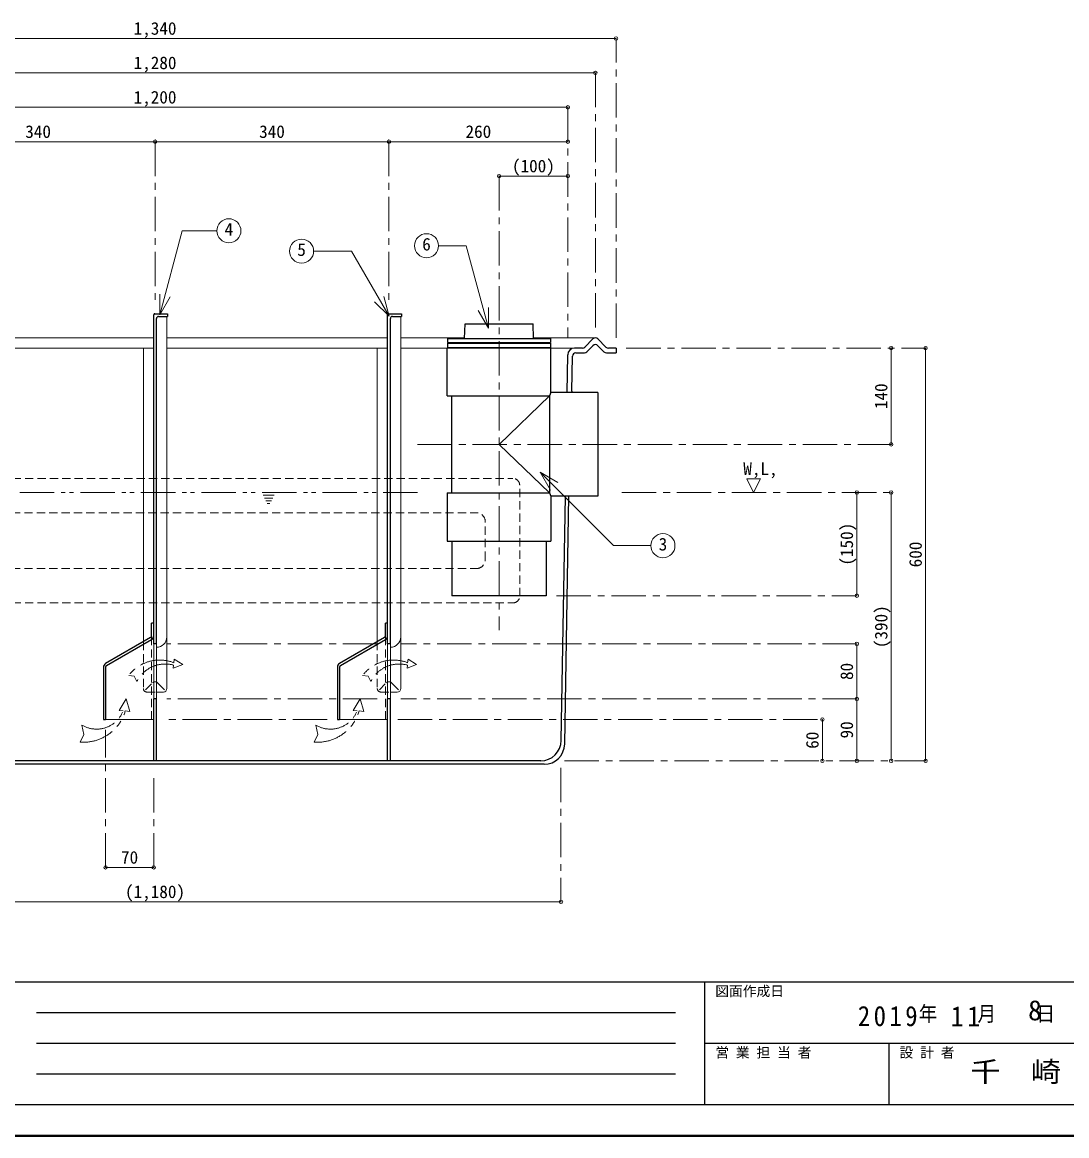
# Model space of a CAD drawing. Units: millimetres at full size, sheet at 1:10. Extents: x -2101 to 1949, y -1404 to 1406.
# Drawn here: x -1124 to 395, y -1404 to 215 of the extents above; entities that cross this region are included whole.
import ezdxf
from ezdxf.enums import TextEntityAlignment as Align

# ---------------------------------------------------------------- set-up
doc = ezdxf.new("R2010")
doc.units = ezdxf.units.MM
doc.header["$LTSCALE"] = 10
doc.header["$PDMODE"] = 32
doc.header["$PDSIZE"] = 5
for name, pattern in [('CHAIN1', [8, 5, -1, 1, -1]), ('DASHED1', [1.8, 1.2, -0.6]), ('DOUBLE_CHAIN1', [8.8, 5, -1, 0.6, -0.6, 0.6, -1])]:
    doc.linetypes.add(name, pattern=pattern)
doc.layers.add('0-0____1', color=7, linetype='Continuous', lineweight=18)
doc.styles.add('ＭＳ ゴシック', font='')
doc.styles.get('ＭＳ ゴシック').set_extended_font_data('MS Gothic')

msp = doc.modelspace()

# ---------------------------------------------------------------- linework, layer by layer
at = {"layer": '0-0____1', "color": 4, "lineweight": 9}
for p, q in [((-1600.6, 191.12), (-260.6, 191.12)), ((-290.6, 141.12), (-1570.6, 141.12)), ((-1530.6, 91.12), (-330.6, 91.12)), ((-930.6, 41.12), (-1270.6, 41.12)), ((-590.6, 41.12), (-930.6, 41.12)), ((-330.6, 41.12), (-590.6, 41.12)), ((-330.6, -8.88), (-430.6, -8.88)), ((-1268.6, -243.88), (-932.6, -243.88)), ((-1268.6, -258.88), (-932.6, -258.88)), ((-947.6, -685.81), (-947.6, -258.88)), ((-913.6, -243.88), (-592.6, -243.88)), ((-913.6, -258.88), (-592.6, -258.88)), ((-607.6, -685.81), (-607.6, -258.88)), ((-573.6, -243.88), (-480.58, -243.88)), ((-506.1, -258.88), (-573.6, -258.88)), ((-380.63, -243.88), (-290.6, -243.88)), ((-320.77, -258.88), (-355.1, -258.88)), ((139.4, -258.88), (139.4, -398.88)), ((189.4, -858.88), (189.4, -258.88)), ((-357.1, -328.38), (-430.6, -398.88)), ((-430.6, -398.88), (-357.1, -469.38)), ((89.4, -468.88), (89.4, -618.88)), ((139.4, -468.88), (139.4, -858.88)), ((-913.6, -753.88), (-913.6, -678.88)), ((-573.6, -753.88), (-573.6, -678.88)), ((89.4, -688.88), (89.4, -768.88)), ((-918.6, -758.88), (-928.6, -758.88)), ((-916.81, -755.69), (-927.09, -745.32)), ((-578.6, -758.88), (-588.6, -758.88)), ((-576.81, -755.69), (-587.09, -745.32)), ((89.4, -768.88), (89.4, -858.88)), ((39.4, -798.88), (39.4, -858.88)), ((-932.6, -1013.88), (-1002.6, -1013.88)), ((-340.6, -1063.88), (-1520.6, -1063.88))]:
    msp.add_line(p, q, dxfattribs=at)
at = {"layer": '0-0____1', "color": 4, "linetype": 'CHAIN1', "lineweight": 9}
for p, q in [((-260.6, -243.88), (-260.6, 191.12)), ((-290.6, 141.12), (-290.6, -228.88)), ((-330.6, 91.12), (-330.6, -243.88)), ((-930.6, 41.12), (-930.6, -193.88)), ((-590.6, 41.12), (-590.6, -193.88)), ((-430.6, -8.88), (-430.6, -668.88)), ((-245.6, -258.88), (189.4, -258.88)), ((-549.1, -398.88), (139.4, -398.88)), ((-252.1, -468.88), (139.4, -468.88)), ((-347.1, -618.88), (89.4, -618.88)), ((-607.6, -688.88), (-913.6, -688.88)), ((89.4, -688.88), (-573.6, -688.88)), ((-902.92, -711.31), (-903.47, -716.22)), ((-902.92, -711.31), (-890.4, -718.95)), ((-562.92, -711.31), (-563.47, -716.22)), ((-562.92, -711.31), (-550.4, -718.95)), ((-904.34, -724.08), (-890.4, -718.95)), ((-903.86, -719.82), (-904.34, -724.08)), ((-564.34, -724.08), (-550.4, -718.95)), ((-563.86, -719.82), (-564.34, -724.08)), ((-968.87, -734.73), (-960.84, -735.73)), ((-960.84, -735.73), (-957.03, -743.76)), ((-628.87, -734.73), (-620.84, -735.73)), ((-620.84, -735.73), (-617.03, -743.76)), ((-972.67, -768.83), (-982.75, -785.54)), ((-972.67, -768.83), (-967.16, -787.1)), ((-607.6, -768.88), (-913.6, -768.88)), ((-632.67, -768.83), (-642.75, -785.54)), ((-632.67, -768.83), (-627.16, -787.1)), ((89.4, -768.88), (-573.6, -768.88)), ((-982.75, -785.54), (-976.84, -786.13)), ((-973.94, -786.43), (-967.16, -787.1)), ((-642.75, -785.54), (-636.84, -786.13)), ((-633.94, -786.43), (-627.16, -787.1)), ((-680.6, -798.88), (-917.6, -798.88)), ((-577.6, -798.88), (39.4, -798.88)), ((-1002.6, -1013.88), (-1002.6, -813.88)), ((-932.6, -1013.88), (-932.6, -873.88)), ((-340.6, -868.88), (-340.6, -1063.88)), ((-335.6, -858.88), (189.4, -858.88))]:
    msp.add_line(p, q, dxfattribs=at)
at = {"layer": '0-0____1'}
for p, q in [((-518.53, -110.09), (-478.22, -110.09)), ((-446.09, -230.01), (-478.22, -110.09)), ((-700.13, -117.97), (-645.08, -117.97)), ((-590.39, -212.7), (-645.08, -117.97)), ((-923.89, -210.55), (-923.89, -180.55)), ((-923.89, -210.55), (-908.89, -184.57)), ((-590.39, -212.7), (-611.6, -191.48)), ((-590.39, -212.7), (-598.15, -183.72)), ((-446.09, -230.01), (-461.09, -204.03)), ((-446.09, -230.01), (-446.09, -200.01)), ((-913.6, -678.88), (-913.6, -212.88)), ((-573.6, -678.88), (-573.6, -212.88)), ((-370.94, -439.35), (-344.96, -454.35)), ((-370.94, -439.35), (-355.94, -465.33)), ((-70.6, -448.88), (-60.6, -468.88)), ((-70.6, -448.88), (-50.6, -448.88)), ((-60.6, -468.88), (-50.6, -448.88)), ((-932.6, -688.88), (-932.6, -768.88)), ((-928.6, -768.88), (-928.6, -688.88)), ((-592.6, -688.88), (-592.6, -768.88)), ((-588.6, -768.88), (-588.6, -688.88)), ((-932.6, -798.88), (-1002.6, -798.88)), ((-592.6, -798.88), (-662.6, -798.88))]:
    msp.add_line(p, q, dxfattribs=at)
at = {"layer": '0-0____1', "color": 5, "lineweight": 25}
for p, q in [((-932.6, -688.88), (-932.6, -210.38)), ((-931.1, -208.88), (-912.6, -208.88)), ((-912.6, -208.88), (-912.6, -212.88)), ((-592.6, -688.88), (-592.6, -210.38)), ((-591.1, -208.88), (-572.6, -208.88)), ((-572.6, -208.88), (-572.6, -212.88)), ((-928.6, -688.88), (-928.6, -215.88)), ((-925.6, -212.88), (-912.6, -212.88)), ((-588.6, -688.88), (-588.6, -215.88)), ((-585.6, -212.88), (-572.6, -212.88)), ((-480.6, -244.88), (-480.1, -223.88)), ((-480.1, -223.88), (-381.1, -223.88)), ((-380.6, -244.88), (-381.1, -223.88)), ((-506.1, -328.38), (-506.1, -258.38)), ((-506.1, -258.38), (-355.1, -258.38)), ((-505.6, -244.88), (-505.6, -250.88)), ((-505.6, -244.88), (-355.6, -244.88)), ((-505.6, -250.88), (-355.6, -250.88)), ((-505.6, -251.88), (-505.6, -257.88)), ((-505.6, -251.88), (-355.6, -251.88)), ((-505.6, -257.88), (-355.6, -257.88)), ((-355.6, -244.88), (-355.6, -250.88)), ((-355.6, -251.88), (-355.6, -257.88)), ((-355.1, -323.38), (-355.1, -258.38)), ((-309.49, -258.88), (-320.77, -258.88)), ((-305.92, -257.38), (-294.17, -245.39)), ((-302.98, -264.38), (-294.17, -255.39)), ((-275.28, -257.38), (-287.03, -245.39)), ((-278.23, -264.38), (-287.03, -255.39)), ((-260.6, -258.88), (-271.71, -258.88)), ((-260.6, -258.88), (-260.6, -265.88)), ((-331.68, -323.38), (-330.77, -268.7)), ((-324.65, -321.66), (-323.8, -270.63)), ((-318.8, -265.88), (-306.55, -265.88)), ((-274.65, -265.88), (-260.6, -265.88)), ((-355.1, -323.38), (-357.1, -328.38)), ((-287.1, -323.38), (-355.1, -323.38)), ((-324.65, -321.66), (-324.92, -323.38)), ((-506.1, -328.38), (-357.1, -328.38)), ((-499.1, -469.38), (-499.1, -328.38)), ((-357.1, -328.38), (-357.1, -469.38)), ((-506.1, -469.38), (-506.1, -539.38)), ((-506.1, -469.38), (-357.1, -469.38)), ((-357.1, -469.38), (-355.1, -474.38)), ((-355.1, -474.38), (-355.1, -539.38)), ((-340.11, -829.38), (-334.19, -474.38)), ((-335.19, -834.38), (-329.19, -474.38)), ((-506.1, -539.38), (-355.1, -539.38)), ((-499.1, -539.38), (-499.1, -618.88)), ((-362.1, -539.38), (-362.1, -618.88)), ((-362.1, -618.88), (-499.1, -618.88)), ((-932.6, -658.88), (-935.6, -658.88)), ((-935.6, -677.15), (-935.6, -658.88)), ((-592.6, -658.88), (-595.6, -658.88)), ((-595.6, -677.15), (-595.6, -658.88)), ((-937.1, -679.75), (-1002.6, -717.57)), ((-597.1, -679.75), (-662.6, -717.57)), ((-1001.1, -720.16), (-935.6, -682.35)), ((-928.6, -688.88), (-932.6, -688.88)), ((-661.1, -720.16), (-595.6, -682.35)), ((-588.6, -688.88), (-592.6, -688.88)), ((-1005.6, -722.76), (-1005.6, -798.88)), ((-1002.6, -722.76), (-1002.6, -798.88)), ((-665.6, -722.76), (-665.6, -798.88)), ((-662.6, -722.76), (-662.6, -798.88)), ((-928.6, -768.88), (-932.6, -768.88)), ((-932.6, -858.88), (-932.6, -768.88)), ((-928.6, -858.88), (-928.6, -768.88)), ((-588.6, -768.88), (-592.6, -768.88)), ((-592.6, -858.88), (-592.6, -768.88)), ((-588.6, -858.88), (-588.6, -768.88)), ((-1005.6, -798.88), (-1002.6, -798.88)), ((-665.6, -798.88), (-662.6, -798.88)), ((-365.19, -863.88), (-1496.02, -863.88)), ((-370.11, -858.88), (-1491.1, -858.88))]:
    msp.add_line(p, q, dxfattribs=at)
at = {"layer": '0-0____1', "color": 4, "linetype": 'DASHED1', "lineweight": 9}
for p, q in [((-1443.6, -448.38), (-410.6, -448.38)), ((-400.6, -619.38), (-400.6, -458.38)), ((-1390.6, -498.38), (-463.6, -498.38)), ((-450.6, -566.38), (-450.6, -511.38)), ((-1390.6, -579.38), (-463.6, -579.38)), ((-1443.6, -629.38), (-410.6, -629.38)), ((-935.6, -798.88), (-935.6, -677.15)), ((-595.6, -798.88), (-595.6, -677.15)), ((-947.6, -685.81), (-947.6, -753.88)), ((-607.6, -685.81), (-607.6, -753.88)), ((-944.4, -755.69), (-934.11, -745.32)), ((-942.6, -758.88), (-928.6, -758.88)), ((-604.4, -755.69), (-594.11, -745.32)), ((-602.6, -758.88), (-588.6, -758.88))]:
    msp.add_line(p, q, dxfattribs=at)
at = {"layer": '0-0____1', "color": 4, "linetype": 'DOUBLE_CHAIN1', "lineweight": 9}
for p, q in [((-549.1, -468.88), (-1522.6, -468.88)), ((-757.6, -472.88), (-773.6, -472.88)), ((-759.6, -476.88), (-771.6, -476.88)), ((-761.6, -480.88), (-769.6, -480.88)), ((-763.6, -484.88), (-767.6, -484.88))]:
    msp.add_line(p, q, dxfattribs=at)
at = {"layer": '0-0____1', "color": 6, "lineweight": 25}
for p, q in [((-2055.6, -1180.31), (1904.4, -1180.31)), ((-131.32, -1358.88), (-131.32, -1180.31)), ((-1102.75, -1224.96), (-174.17, -1224.96)), ((-174.17, -1269.6), (-1102.75, -1269.6)), ((1904.4, -1269.6), (-131.32, -1269.6)), ((136.54, -1358.88), (136.54, -1269.6)), ((-174.17, -1314.24), (-1102.75, -1314.24)), ((1904.4, -1358.88), (-2055.6, -1358.88))]:
    msp.add_line(p, q, dxfattribs=at)
at = {"layer": '0-0____1', "color": 1, "lineweight": 40}
msp.add_line((1949.4, -1403.88), (-2100.6, -1403.88), dxfattribs=at)
at = {"layer": '0-0____1'}
for points in [[(-923.89, -210.55), (-891.16, -88.4), (-840.83, -88.4)], [(-370.94, -439.35), (-264.19, -546.1), (-209.85, -546.1)]]:
    msp.add_lwpolyline(points, dxfattribs=at)
at = {"layer": '0-0____1', "color": 5, "lineweight": 25}
msp.add_lwpolyline([(-287.1, -323.38), (-287.1, -474.38), (-355.1, -474.38)], dxfattribs=at)
at = {"layer": '0-0____1', "color": 4, "linetype": 'CHAIN1', "lineweight": 9}
for points in [[(-1036.86, -807.06), (-1034.2, -820.62), (-1039.35, -831.7)], [(-696.86, -807.06), (-694.2, -820.62), (-699.35, -831.7)]]:
    msp.add_lwpolyline(points, dxfattribs=at)
at = {"layer": '0-0____1'}
for centre in [(-823.33, -88.4), (-536.03, -110.09), (-717.63, -117.97), (-192.35, -546.1)]:
    msp.add_circle(centre, 17.5, dxfattribs=at)
at = {"layer": '0-0____1', "color": 5, "lineweight": 25}
for centre, radius, start, end in [((-931.1, -210.38), 1.5, 90, 180), ((-591.1, -210.38), 1.5, 90, 180), ((-925.6, -215.88), 3, 90, 180), ((-585.6, -215.88), 3, 90, 180), ((-320.77, -268.88), 10, 90, 178.95837), ((-309.49, -253.88), 5, 270, 315.6053), ((-290.6, -248.88), 5, 44.3947, 135.6053), ((-290.6, -258.89), 5, 44.3947, 135.6053), ((-271.71, -253.88), 5, 224.3947, 270), ((-318.8, -270.88), 5, 90, 178.95837), ((-306.55, -260.88), 5, 270, 315.6053), ((-274.65, -260.88), 5, 224.3947, 270), ((-938.6, -677.15), 3, 300, 0), ((-938.6, -677.15), 6, 300, 0), ((-598.6, -677.15), 3, 300, 0), ((-598.6, -677.15), 6, 300, 0), ((-999.6, -722.76), 6, 120, 180), ((-999.6, -722.76), 3, 120, 180), ((-659.6, -722.76), 6, 120, 180), ((-659.6, -722.76), 3, 120, 180), ((-370.11, -828.88), 30, 270, 359.04516), ((-365.19, -833.88), 30, 270, 359.04516)]:
    msp.add_arc(centre, radius, start, end, dxfattribs=at)
at = {"layer": '0-0____1', "color": 4, "linetype": 'DASHED1', "lineweight": 9}
for centre, radius, start, end in [((-410.6, -458.38), 10, 0, 90), ((-463.6, -511.38), 13, 0, 90), ((-463.6, -566.38), 13, 270, 0), ((-410.6, -619.38), 10, 270, 0), ((-930.6, -748.88), 5, 66.42182, 134.58732), ((-590.6, -748.88), 5, 66.42182, 134.58732), ((-942.6, -753.88), 5, 180, 270), ((-602.6, -753.88), 5, 180, 270)]:
    msp.add_arc(centre, radius, start, end, dxfattribs=at)
at = {"layer": '0-0____1'}
for centre in [(-928.6, -678.88), (-588.6, -678.88)]:
    msp.add_arc(centre, 15, 270, 0, dxfattribs=at)
at = {"layer": '0-0____1', "color": 4, "linetype": 'CHAIN1', "lineweight": 9}
for centre, radius, start, end in [((-923.91, -768.8), 56.41, 68.75289, 142.83943), ((-916.08, -763.68), 45.53, 74.4351, 154.05374), ((-583.91, -768.8), 56.41, 68.75289, 142.83943), ((-576.08, -763.68), 45.53, 74.4351, 154.05374), ((-1034.6, -768.66), 63.21, 265.69386, 343.67857), ((-1015.71, -771.19), 41.64, 239.48147, 338.96306), ((-694.6, -768.66), 63.21, 265.69386, 343.67857), ((-675.71, -771.19), 41.64, 239.48147, 338.96306)]:
    msp.add_arc(centre, radius, start, end, dxfattribs=at)
at = {"layer": '0-0____1', "color": 4, "lineweight": 9}
for centre, start, end in [((-930.6, -748.88), 45.41268, 66.42182), ((-590.6, -748.88), 45.41268, 66.42182), ((-918.6, -753.88), 270, 0), ((-578.6, -753.88), 270, 0)]:
    msp.add_arc(centre, 5, start, end, dxfattribs=at)
at = {"layer": '0-0____1', "color": 1}
for p in [(-260.6, 191.12), (-290.6, 141.12), (-330.6, 91.12), (-930.6, 41.12), (-590.6, 41.12), (-330.6, 41.12), (-430.6, -8.88), (-330.6, -8.88), (139.4, -258.88), (189.4, -258.88), (139.4, -398.88), (89.4, -468.88), (139.4, -468.88), (89.4, -618.88), (89.4, -688.88), (89.4, -768.88), (39.4, -798.88), (39.4, -858.88), (89.4, -858.88), (139.4, -858.88), (189.4, -858.88), (-1002.6, -1013.88), (-932.6, -1013.88), (-340.6, -1063.88)]:
    msp.add_point(p, dxfattribs=at)

# ---------------------------------------------------------------- texts
at = {"layer": '0-0____1', "style": 'ＭＳ ゴシック'}
for s, height, p in [('1,340', 18.33, (-961.85, 191.12)), ('1,280', 18.33, (-961.85, 141.12)), ('1,200', 18.33, (-961.85, 91.12)), ('260', 18.33, (-479.35, 41.12)), ('340', 18.33, (-1119.35, 41.12)), ('340', 18.33, (-779.35, 41.12)), ('(100)', 18.33, (-411.85, -8.88)), ('4', 18.33, (-829.58, -100.9)), ('5', 18.33, (-723.88, -130.47)), ('6', 18.33, (-542.28, -122.59)), ('W,L,', 18.33, (-75.6, -448.88)), ('3', 18.33, (-198.6, -558.6)), ('70', 18.33, (-980.1, -1013.88)), ('(1,180)', 18.33, (-974.35, -1063.88)), ('図面作成日', 14.66, (-116.32, -1205.31)), ('8', 29.33, (338.4, -1244.96)), ('営 業 担 当 者', 14.66, (-116.32, -1294.6)), ('設 計 者', 14.66, (151.54, -1294.6))]:
    msp.add_text(s, height=height, dxfattribs=at).set_placement(p, align=Align.BOTTOM_LEFT)
for s, p in [('140', (139.4, -347.63)), ('(150)', (89.4, -575.13)), ('600', (189.4, -577.63)), ('(390)', (139.4, -695.13)), ('80', (89.4, -741.38)), ('90', (89.4, -826.38)), ('60', (39.4, -841.38))]:
    msp.add_text(s, height=18.33, rotation=90, dxfattribs=at).set_placement(p, align=Align.BOTTOM_LEFT)
at = {"layer": '0-0____1', "style": 'ＭＳ ゴシック', "width": 1.1}
msp.add_text('千\u3000崎', height=29.33, dxfattribs=at).set_placement((254.4, -1334.24), align=Align.BOTTOM_LEFT)
at = {"layer": '0-0____1', "attachment_point": 7, "style": 'ＭＳ ゴシック'}
for s, insert, char_height in [('\\T1.27;\\W0.9;年\\~\\~\\~月\\~\\~\\~日', (179.4, -1239.96), 21.99), ('\\T1.28;\\W0.9;2019', (90.9, -1244.96), 29.33), ('\\T1.27;\\W0.95;11', (225.9, -1244.96), 29.33)]:
    msp.add_mtext(s, dxfattribs=dict(at, insert=insert, char_height=char_height))

doc.saveas('drawing.dxf')
